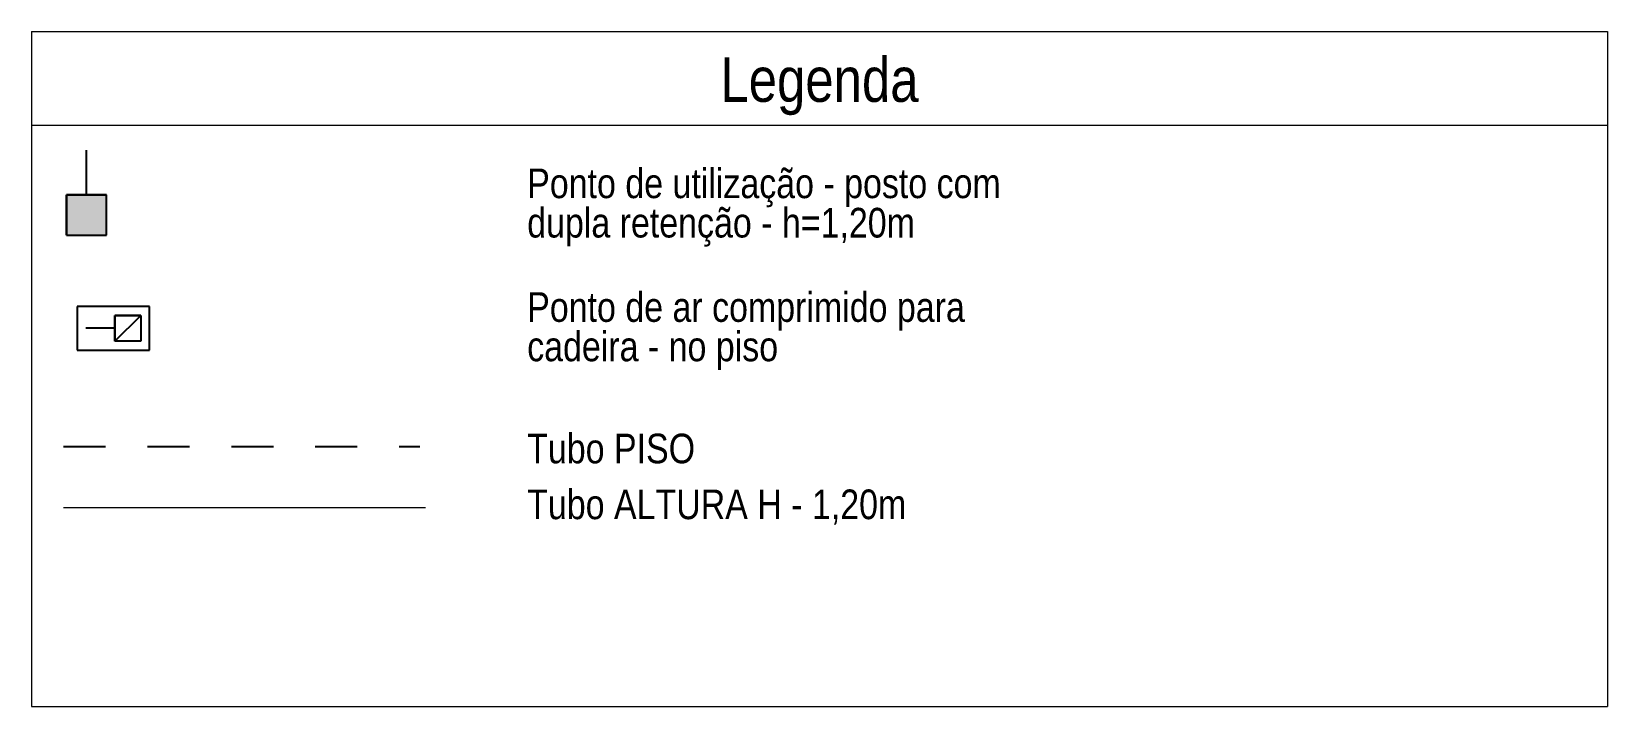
# Model space of a CAD drawing. Header units: inches. Extents: x 48213 to 96389, y -17773 to -8887.
# Drawn here: x 48223.098 to 48226.853, y -8901.36 to -8899.75 of the extents above; entities that cross this region are included whole.
import ezdxf

# ---------------------------------------------------------------- set-up
doc = ezdxf.new("R2010")
doc.units = ezdxf.units.IN
doc.header["$LTSCALE"] = 0.001
doc.header["$MEASUREMENT"] = 0
doc.linetypes.add('HIDDEN2', pattern=[4.7625, 3.175, -1.5875])
for name, color, linetype in [('ar comprimido tubulação', 80, 'Continuous'), ('at_Entity', 7, 'Continuous'), ('PONTO DE AR COMPRIMIDO', 7, 'Continuous')]:
    doc.layers.add(name, color=color, linetype=linetype)
for name, color, linetype, lineweight in [('DI-Níveis', 7, 'Continuous', 20), ('DI-Textos', 7, 'Continuous', 20), ('DI-Títulos', 3, 'Continuous', 30), ('TQ-Tubos detalhe', 90, 'Continuous', 20)]:
    doc.layers.add(name, color=color, linetype=linetype, lineweight=lineweight)
doc.styles.add('ARIAL', font='ARIALN.TTF')

# ---------------------------------------------------------------- blocks, each defined once
blk = doc.blocks.new('A$C79B63F24')
h = blk.add_hatch(color=256)
h.dxf.hatch_style = 1
h.paths.add_polyline_path([(0.1376, 0.1355), (0, 0.1355), (0, 0), (0.1376, 0)])
at = {"layer": 'at_Entity', "color": 0}
for p, q in [((0, 0), (0, 0.1355)), ((0, 0), (0, 0.1355)), ((0, 0.1355), (0.1376, 0.1355)), ((0, 0.1355), (0.1376, 0.1355)), ((0, 0.1355), (0.1376, 0.1355)), ((0.1376, 0.1355), (0.1376, 0)), ((0.1376, 0), (0.1376, 0.1355)), ((0.1376, 0.0678), (0.2901, 0.0678)), ((0, 0), (0.1376, 0)), ((0.1376, 0), (0, 0))]:
    blk.add_line(p, q, dxfattribs=at)

msp = doc.modelspace()

# ---------------------------------------------------------------- linework, layer by layer
at = {"layer": 'ar comprimido tubulação', "linetype": 'HIDDEN2'}
msp.add_line((48223.1741, -8900.7398), (48224.0229, -8900.7398), dxfattribs=at)
at = {"layer": 'at_Entity', "color": 0}
for p, q in [((48223.3786, -8900.406), (48223.2067, -8900.406)), ((48223.2067, -8900.406), (48223.2067, -8900.5097)), ((48223.3786, -8900.5097), (48223.3786, -8900.406)), ((48223.296, -8900.4578), (48223.2269, -8900.4578)), ((48223.296, -8900.4886), (48223.296, -8900.4271)), ((48223.296, -8900.4271), (48223.296, -8900.4886)), ((48223.296, -8900.4886), (48223.3584, -8900.4271)), ((48223.3584, -8900.4271), (48223.296, -8900.4271)), ((48223.296, -8900.4886), (48223.3584, -8900.4271)), ((48223.296, -8900.4271), (48223.3584, -8900.4271)), ((48223.3584, -8900.4271), (48223.3584, -8900.4886)), ((48223.3584, -8900.4271), (48223.3584, -8900.4886)), ((48223.3584, -8900.4886), (48223.296, -8900.4886)), ((48223.3584, -8900.4886), (48223.296, -8900.4886)), ((48223.3584, -8900.4886), (48223.296, -8900.4886)), ((48223.2067, -8900.5097), (48223.3786, -8900.5097))]:
    msp.add_line(p, q, dxfattribs=at)
at = {"layer": 'DI-Níveis', "linetype": 'Continuous'}
for p, q in [((48223.0978, -8899.7501), (48226.8533, -8899.7501)), ((48223.0978, -8899.7501), (48223.0978, -8901.3598)), ((48226.8533, -8899.7501), (48226.8533, -8901.3598)), ((48223.0978, -8899.9736), (48226.8533, -8899.9736)), ((48223.0978, -8901.3598), (48226.8533, -8901.3598))]:
    msp.add_line(p, q, dxfattribs=at)
at = {"layer": 'TQ-Tubos detalhe'}
msp.add_line((48223.1741, -8900.885), (48224.0365, -8900.885), dxfattribs=at)

# ---------------------------------------------------------------- block references
at = {"layer": 'PONTO DE AR COMPRIMIDO', "xscale": -0.7, "yscale": 0.7, "zscale": 0.7, "rotation": 270}
msp.add_blockref('A$C79B63F24', (48223.1813, -8900.236), dxfattribs=at)

# ---------------------------------------------------------------- texts
at = {"layer": 'DI-Textos', "char_height": 0.0706, "attachment_point": 7, "line_spacing_factor": 0.798, "style": 'ARIAL'}
for s, insert, width in [('Ponto de utilização - posto com dupla retenção - h=1,20m', (48224.279, -8900.2631), 1.18608), ('Ponto de ar comprimido para cadeira - no piso', (48224.279, -8900.5577), 1.18608), ('Tubo PISO', (48224.279, -8900.7808), 1.86384), ('\\pt0.5648;Tubo ALTURA H - 1,20m', (48224.279, -8900.9261), 1.86384)]:
    msp.add_mtext(s, dxfattribs=dict(at, insert=insert, width=width))
at = {"layer": 'DI-Títulos', "insert": (48224.9755, -8899.9498), "char_height": 0.1059, "width": 0.88956, "attachment_point": 8, "line_spacing_factor": 0.798, "style": 'ARIAL'}
msp.add_mtext('Legenda', dxfattribs=at)

doc.saveas('drawing.dxf')
